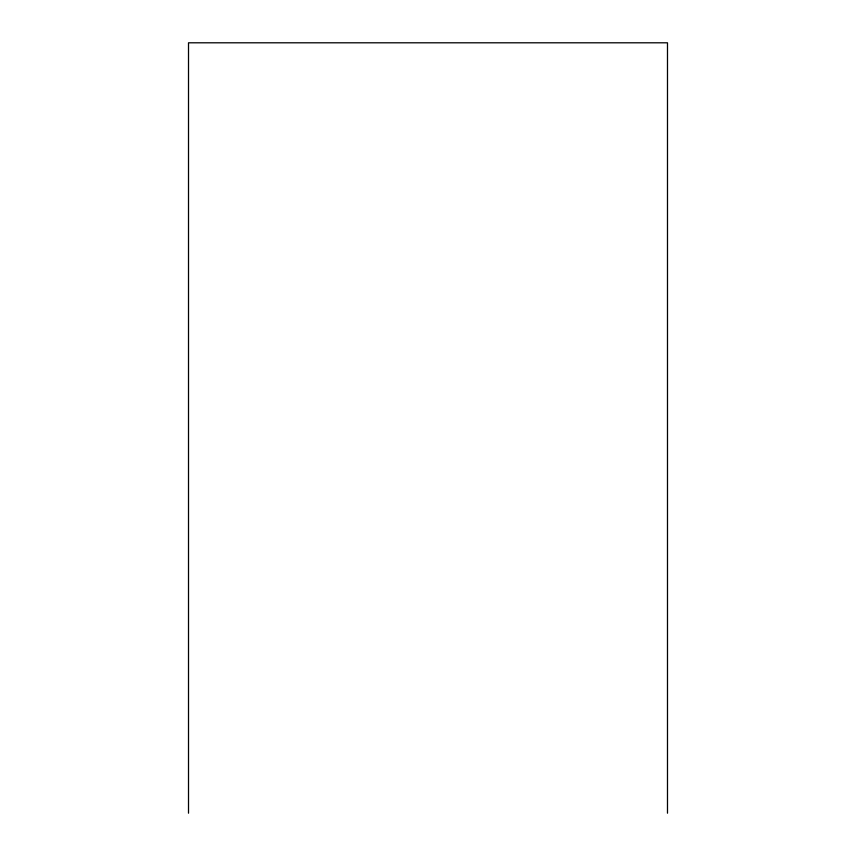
<?xml version="1.0" encoding="UTF-8"?>
<svg xmlns="http://www.w3.org/2000/svg" width="856" height="856" viewBox="0 0 856 856"><rect width="100%" height="100%" fill="white"/><g stroke="black" fill="none" stroke-linecap="round" stroke-linejoin="round"><path stroke-width="1.28" d="M667.487 813.2L667.487 42.8L188.513 42.8L188.513 813.2"/></g></svg>
